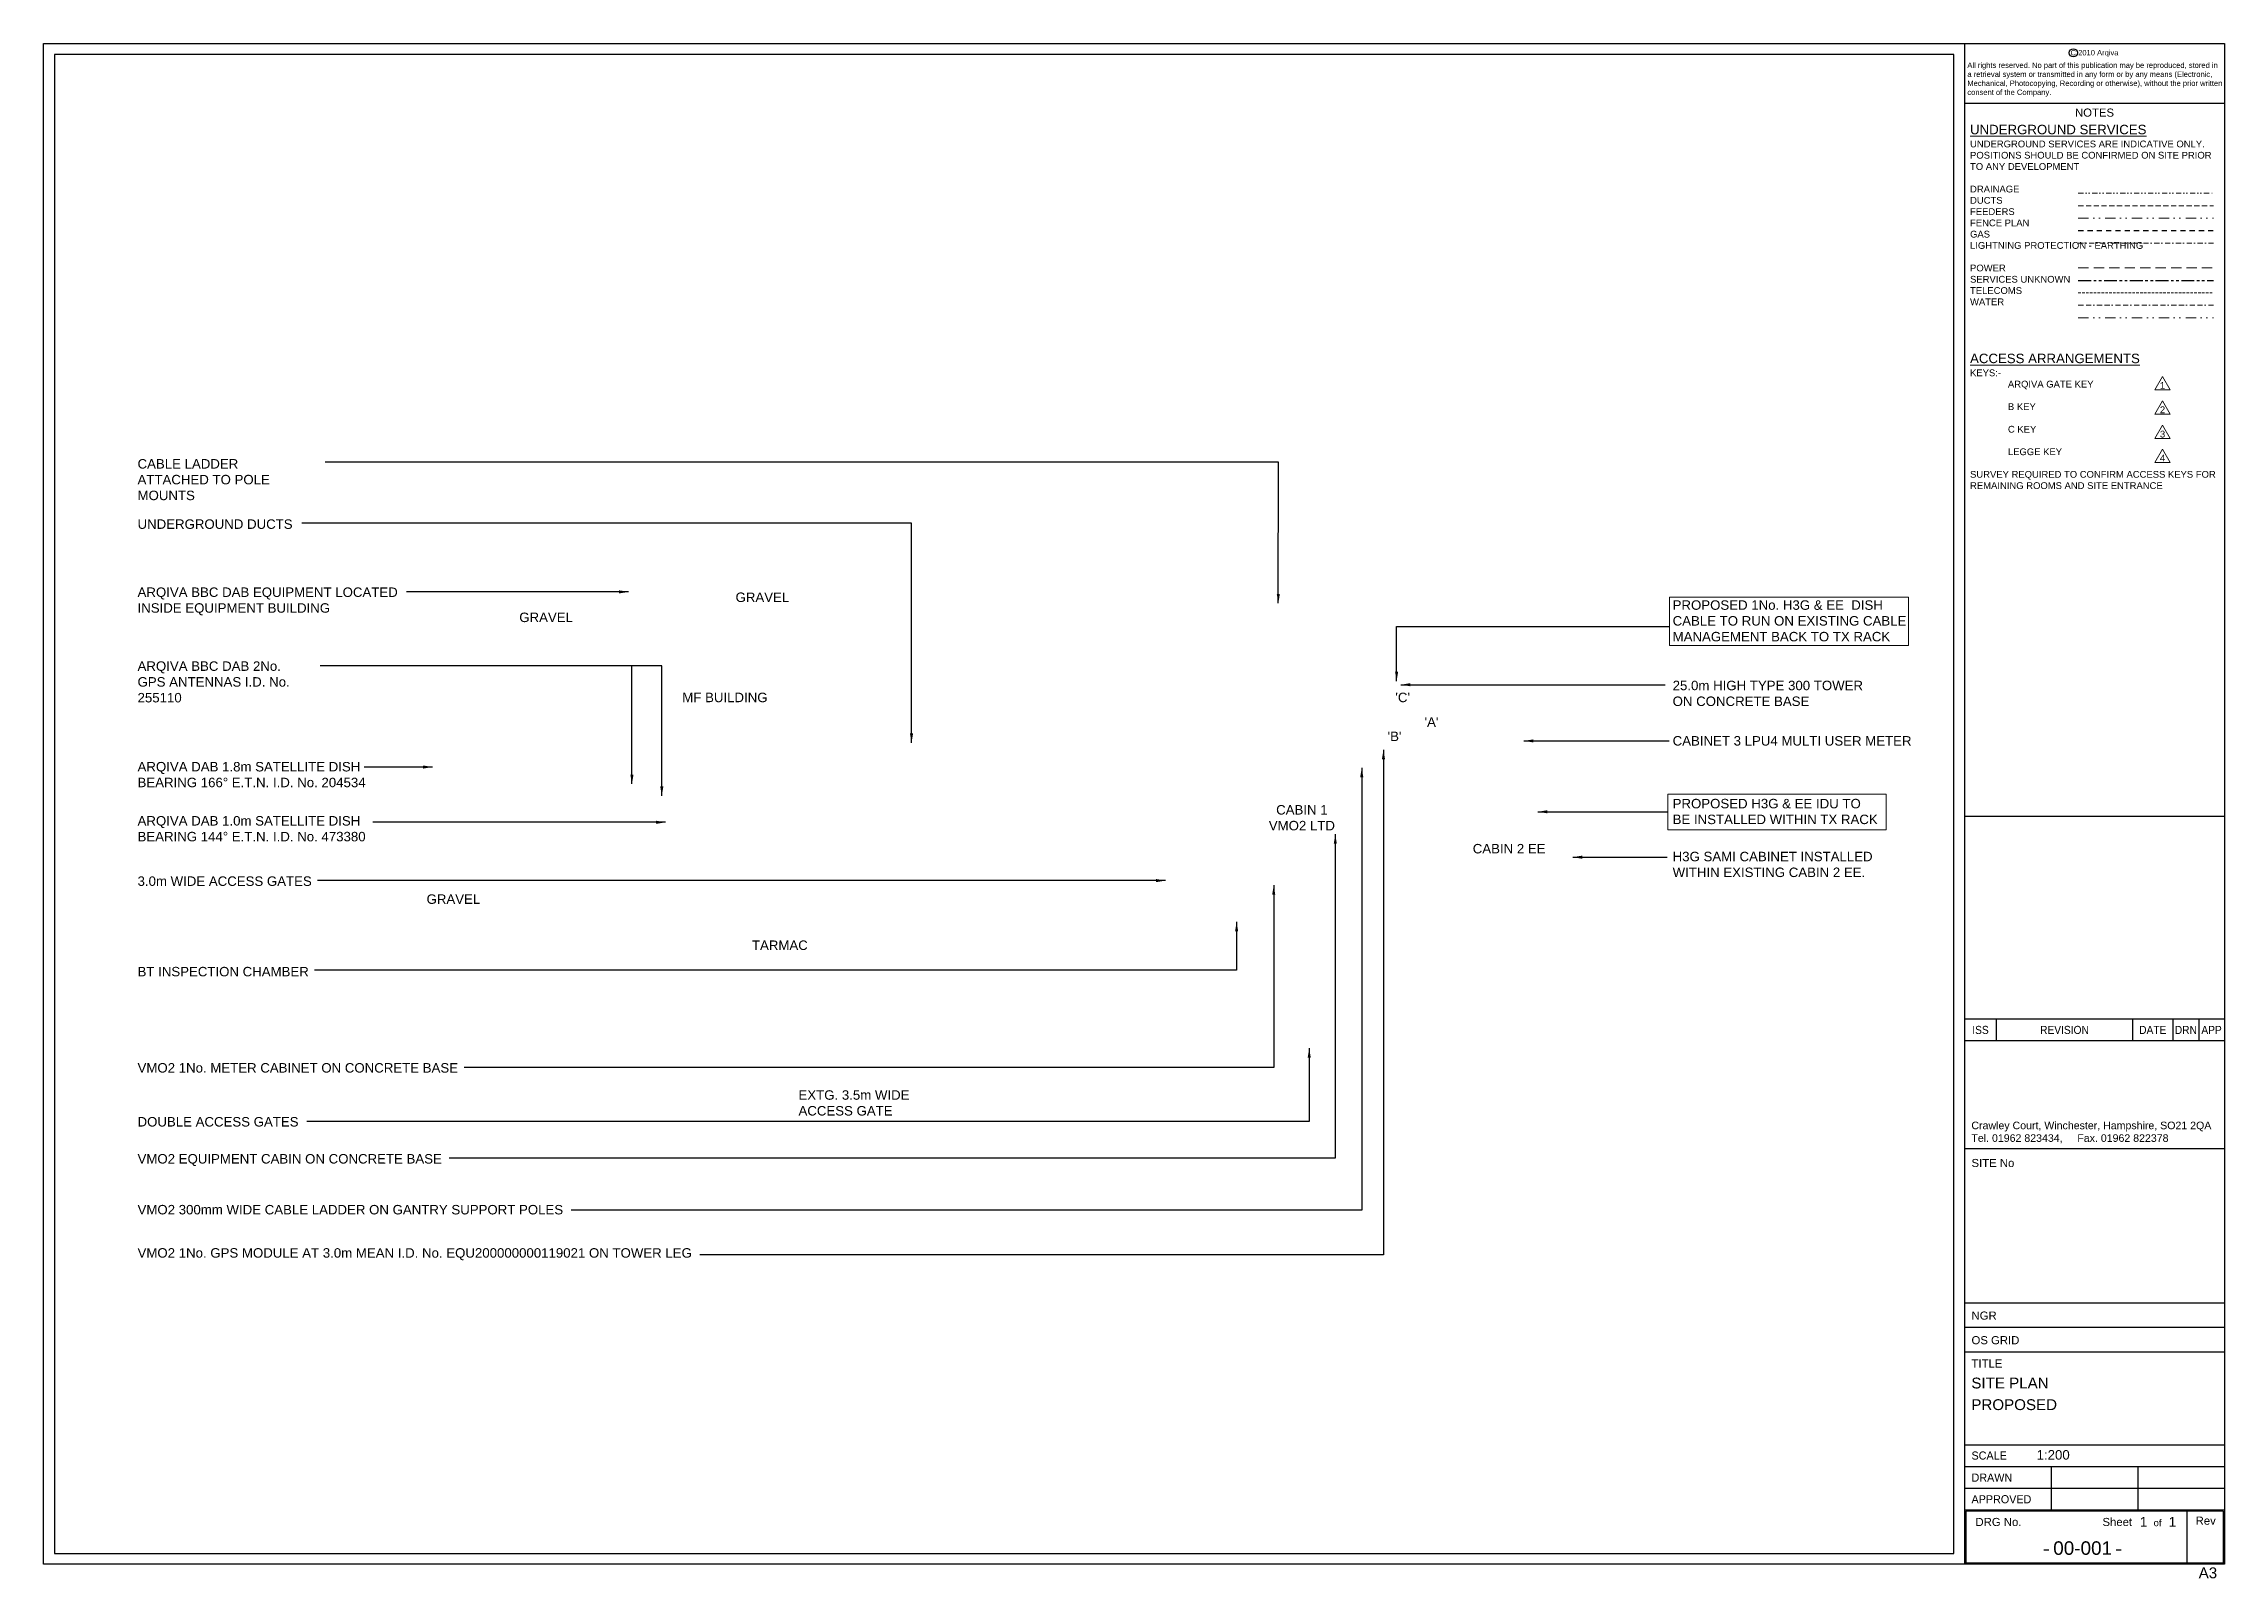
# Paper-space layout '00-001 SITE PLAN PROPOSED' of a CAD drawing. Header units: millimetres. Extents: x 0 to 403, y -3 to 281.
import ezdxf
from ezdxf.enums import TextEntityAlignment as Align

# ---------------------------------------------------------------- set-up
doc = ezdxf.new("R2010")
doc.units = ezdxf.units.MM
doc.header["$LTSCALE"] = 30
for name, pattern in [('BORDER2', [22.225, 6.35, -3.175, 6.35, -3.175, 0, -3.175]), ('DASHDOT2', [12.7, 6.35, -3.175, 0, -3.175]), ('DASHED', [19.05, 12.7, -6.35]), ('DIVIDE', [31.75, 12.7, -6.35, 0, -6.35, 0, -6.35]), ('DIVIDE2', [15.875, 6.35, -3.175, 0, -3.175, 0, -3.175]), ('FENCELINE1', [36.83, 6.35, -2.54, -2.54, 25.4]), ('HIDDEN', [9.525, 6.35, -3.175]), ('HIDDEN2', [4.7625, 3.175, -1.5875]), ('PHANTOM2', [31.75, 15.875, -3.175, 3.175, -3.175, 3.175, -3.175])]:
    doc.linetypes.add(name, pattern=pattern)
for name, color, linetype, lineweight in [('BORDER', 7, 'Continuous', 25), ('DRAINAGE', 7, 'DIVIDE2', 15), ('DUCTS', 7, 'HIDDEN', 9), ('FEEDERS', 7, 'DIVIDE', 9), ('FENCE PLAN', 7, 'FENCELINE1', 25), ('GAS', 7, 'DASHDOT2', 13), ('LIGHTNING PROTECTION - EARTHING', 7, 'DASHED', 13), ('POWER', 7, 'PHANTOM2', 30), ('SERVICES UNKNOWN', 7, 'HIDDEN2', 13), ('TELECOMS', 7, 'BORDER2', 20), ('TEXT AND DIMENSIONS', 7, 'Continuous', 13), ('WATER', 7, 'DIVIDE', 20)]:
    doc.layers.add(name, color=color, linetype=linetype, lineweight=lineweight)
doc.layers.add('VIEWPORTS', color=7, linetype='Continuous', plot=False)
doc.styles.add('textstyle3', font='arial.ttf')
doc.styles.add('textstyle4', font='arial.ttf', dxfattribs={"width": 0.9})
doc.styles.add('textstyle5', font='arial.ttf', dxfattribs={"width": 0.95})
doc.dimstyles.new('QCADDimStyle', dxfattribs={"dimtxt": 1.75, "dimasz": 1.75, "dimexe": 1.75, "dimexo": 1.75, "dimgap": 0.75, "dimtad": 1, "dimtoh": 1, "dimzin": 12, "dimdsep": 46, "dimtxsty": 'Standard', "dimcen": 0.09, "dimclrt": 256, "dimazin": 3, "dimtfac": 1, "dimtdec": 4, "dimtofl": 0, "dimtmove": 2, "dimatfit": 3, "dimfxl": 1, "dimtolj": 1, "dimtzin": 0, "dimarcsym": 0})

# ---------------------------------------------------------------- blocks, each defined once
blk = doc.blocks.new('A3MAS')
at = {"layer": 'BORDER'}
for p, q in [((0, 281), (403, 281)), ((0, 0), (0, 281)), ((355, 281), (355, 0)), ((403, 281), (403, 0)), ((355, 270), (403, 270)), ((355, 138.24), (403, 138.24)), ((403, 100.74), (355, 100.74)), ((403, 96.74), (355, 96.74)), ((360.85, 100.74), (360.85, 96.74)), ((386.04, 100.74), (386.04, 96.74)), ((393.5, 100.74), (393.5, 96.74)), ((398.25, 100.74), (398.25, 96.74)), ((403, 76.74), (355, 76.74)), ((403, 48.21), (355, 48.21)), ((403, 43.71), (355, 43.71)), ((403, 39.21), (355, 39.21)), ((403, 22), (355, 22)), ((403, 18), (355, 18)), ((371, 18), (371, 10)), ((387, 18), (387, 10)), ((403, 14), (355, 14)), ((403, 10), (355, 10)), ((355.2, 9.8), (355.2, 0.2)), ((402.8, 9.8), (355.2, 9.8)), ((396.05, 9.8), (396.05, 0.2)), ((402.8, 9.8), (402.8, 0.2)), ((403, 0), (0, 0)), ((402.8, 0.2), (355.2, 0.2))]:
    blk.add_line(p, q, dxfattribs=at)
at = {"layer": 'BORDER', "const_width": 0.25}
for points in [[(369.61, 2.64), (370.61, 2.64)], [(382.95, 2.64), (383.95, 2.64)]]:
    blk.add_lwpolyline(points, dxfattribs=at)
at = {"layer": 'BORDER'}
blk.add_circle((375.08, 279.3), 0.764, dxfattribs=at)
at = {"layer": 'BORDER', "style": 'textstyle3'}
blk.add_text('NOTES', height=1.5, dxfattribs=at).set_placement((379, 267.5), align=Align.CENTER)
at = {"layer": 'BORDER'}
for s, style, width, p in [('ISS', 'textstyle4', 0.9, (357.93, 98.73)), ('REVISION', 'textstyle4', 0.9, (373.45, 98.73)), ('DATE', 'textstyle4', 0.9, (389.77, 98.73)), ('DRN', 'textstyle4', 0.9, (395.88, 98.73)), ('APP', 'textstyle4', 0.9, (400.63, 98.73)), ('DRAWN', 'textstyle5', 0.95, (360.03, 16)), ('APPROVED', 'textstyle5', 0.95, (361.8, 12))]:
    blk.add_text(s, height=1.5, dxfattribs=dict(at, style=style, width=width)).set_placement(p, align=Align.MIDDLE_CENTER)
at = {"layer": 'BORDER', "style": 'textstyle3'}
for s, p in [('SITE No', (356.27, 73.39)), ('NGR', (356.27, 45.19)), ('OS GRID', (356.27, 40.64)), ('TITLE', (356.27, 36.33)), ('DRG No.', (357, 7.05))]:
    blk.add_text(s, height=1.5, dxfattribs=at).set_placement(p)
at = {"layer": 'BORDER', "style": 'textstyle5', "width": 0.95}
blk.add_text('SCALE', height=1.5, dxfattribs=at).set_placement((356.27, 19.33))
at = {"layer": 'BORDER', "style": 'textstyle3'}
for s, height, p in [('Sheet', 1.5, (383.21, 7.83)), ('of', 1.25, (390.65, 7.67)), ('Rev', 1.5, (399.55, 8.03))]:
    blk.add_text(s, height=height, dxfattribs=at).set_placement(p, align=Align.MIDDLE)
for s, insert, char_height, attachment_point in [('C 2010 Arqiva', (379, 279.82), 1, 2), ('A3', (399.96, -1.61), 2, 5)]:
    blk.add_mtext(s, dxfattribs=dict(at, insert=insert, char_height=char_height, attachment_point=attachment_point))
at = {"layer": 'BORDER', "attachment_point": 1, "style": 'textstyle3'}
for s, insert, char_height, width in [('All rights reserved. No part of this publication may be reproduced, stored in a retrieval system or transmitted in any form or by any means (Electronic, Mechanical, Photocopying, Recording or otherwise), without the prior written consent of the Company.', (355.5, 277.51), 1, 47), ('Crawley Court, Winchester, Hampshire, SO21 2QA\\PTel. 01962 823434,     Fax. 01962 822378', (356.25, 81.78), 1.4, 45.75)]:
    blk.add_mtext(s, dxfattribs=dict(at, insert=insert, char_height=char_height, width=width))
at = {"layer": 'BORDER', "style": 'textstyle3'}
for tag, p, height in [('TITLE1', (356.24, 32.48), 2), ('TITLE2', (356.24, 28.48), 2), ('TITLE3', (356.24, 24.48), 2), ('SCALE', (368.3, 19.33), 1.75)]:
    blk.add_attdef(tag, p, '', height=height, dxfattribs=at)
for tag, height, p in [('SHTNO', 1.8, (388.07, 7.83)), ('SHTOF', 1.8, (393.4, 7.83)), ('USERIDCATEGORY', 2.5, (376.81, 2.98))]:
    blk.add_attdef(tag, text='', height=height, dxfattribs=at).set_placement(p, align=Align.MIDDLE)

psp = doc.layouts.new('00-001 SITE PLAN PROPOSED')

# ---------------------------------------------------------------- linework, layer by layer
at = {"layer": 'DRAINAGE', "ltscale": 0.005}
psp.add_line((376, 253.34), (401, 253.34), dxfattribs=at)
at = {"layer": 'DUCTS', "ltscale": 0.005}
psp.add_line((376, 251.04), (401, 251.04), dxfattribs=at)
at = {"layer": 'FEEDERS', "linetype": 'DIVIDE', "ltscale": 0.005}
psp.add_line((376, 248.74), (401, 248.74), dxfattribs=at)
at = {"layer": 'FENCE PLAN', "ltscale": 0.005}
psp.add_line((376, 246.44), (401, 246.44), dxfattribs=at)
at = {"layer": 'GAS', "ltscale": 0.005}
psp.add_line((376, 244.14), (401, 244.14), dxfattribs=at)
at = {"layer": 'LIGHTNING PROTECTION - EARTHING', "ltscale": 0.005}
psp.add_line((376, 239.54), (401, 239.54), dxfattribs=at)
at = {"layer": 'POWER', "ltscale": 0.005}
psp.add_line((376, 237.24), (401, 237.24), dxfattribs=at)
at = {"layer": 'SERVICES UNKNOWN', "ltscale": 0.005}
psp.add_line((376, 234.94), (401, 234.94), dxfattribs=at)
at = {"layer": 'TELECOMS', "ltscale": 0.005}
psp.add_line((376, 232.64), (401, 232.64), dxfattribs=at)
at = {"layer": 'TEXT AND DIMENSIONS'}
for points in [[(390.14, 217.01), (391.57, 219.49), (392.99, 217.01)], [(390.14, 212.51), (391.57, 214.98), (392.99, 212.51)], [(390.14, 208.01), (391.57, 210.48), (392.99, 208.01)], [(390.14, 203.59), (391.57, 206.06), (392.99, 203.59)], [(300.43, 169.8), (300.43, 178.73), (344.6, 178.73), (344.6, 169.8)], [(300.16, 142.31), (300.16, 135.69), (340.48, 135.69), (340.48, 142.31)]]:
    psp.add_lwpolyline(points, close=True, dxfattribs=at)
at = {"layer": 'VIEWPORTS'}
psp.add_lwpolyline([(2, 279), (2, 2), (353, 2), (353, 19), (353, 19), (353, 279)], close=True, dxfattribs=at)
at = {"layer": 'WATER', "ltscale": 0.005}
psp.add_line((376, 230.34), (401, 230.34), dxfattribs=at)

# ---------------------------------------------------------------- block references
at = {"layer": 'BORDER'}
psp.add_blockref('A3MAS', (0, 0), dxfattribs=at).add_auto_attribs({'USERIDCATEGORY': '00-001', 'SCALE': '1:200', 'SHTNO': '1', 'SHTOF': '1', 'TITLE1': 'SITE PLAN', 'TITLE2': 'PROPOSED'})

# ---------------------------------------------------------------- texts
at = {"layer": 'TEXT AND DIMENSIONS', "char_height": 1.75, "attachment_point": 1, "style": 'textstyle3'}
for s, insert, width in [('{\\LUNDERGROUND SERVICES\\P\\H0.7143x;\\lUNDERGROUND SERVICES ARE INDICATIVE ONLY. POSITIONS SHOULD BE CONFIRMED ON SITE PRIOR TO ANY DEVELOPMENT\\P\\PDRAINAGE\\PDUCTS\\PFEEDERS\\PFENCE PLAN\\PGAS\\PLIGHTNING PROTECTION - EARTHING\\P\\PPOWER\\PSERVICES UNKNOWN\\PTELECOMS\\PWATER}', (356, 266), 46), ('{\\LACCESS ARRANGEMENTS\\P\\H0.7143x;\\lKEYS:-\\P^IARQIVA GATE KEY\\P\\P^IB KEY\\P\\P^IC KEY\\P\\P^ILEGGE KEY\\P\\PSURVEY REQUIRED TO CONFIRM ACCESS KEYS FOR REMAINING ROOMS AND SITE ENTRANCE}', (356, 223.7), 46), ('PROPOSED 1No. H3G & EE  DISH CABLE TO RUN ON EXISTING CABLE MANAGEMENT BACK TO TX RACK ', (301.04, 178.12), 43.0859), ('PROPOSED H3G & EE IDU TO BE INSTALLED WITHIN TX RACK', (301.04, 141.43), 38.5625), ('\\pxqc;CABIN 1 VMO2 LTD', (224.02, 140.28), 17.0066), ('H3G SAMI CABINET INSTALLED WITHIN EXISTING CABIN 2 EE.', (301.04, 131.65), 36.8391)]:
    psp.add_mtext(s, dxfattribs=dict(at, insert=insert, width=width))
at = {"layer": 'TEXT AND DIMENSIONS', "char_height": 1.25, "attachment_point": 5, "style": 'textstyle3'}
for s, insert in [('1', (391.57, 217.84)), ('2', (391.57, 213.33)), ('3', (391.57, 208.83)), ('4', (391.57, 204.41))]:
    psp.add_mtext(s, dxfattribs=dict(at, insert=insert))
at = {"layer": 'TEXT AND DIMENSIONS', "char_height": 1.75, "attachment_point": 1, "rotation": 359.9968, "style": 'textstyle3'}
for s, insert, width in [('CABLE LADDER ATTACHED TO POLE MOUNTS', (17.36, 204.22), 32.3555), ('UNDERGROUND DUCTS', (17.36, 193.08), 28.5475), ('ARQIVA BBC DAB EQUIPMENT LOCATED INSIDE EQUIPMENT BUILDING', (17.36, 180.5), 47.9766), ('GRAVEL', (127.87, 179.56), 9.0427), ('GRAVEL', (87.9, 175.85), 9.0427), ('ARQIVA BBC DAB 2No. GPS ANTENNAS I.D. No. 255110', (17.36, 166.84), 32.2254), ('25.0m HIGH TYPE 300 TOWER ON CONCRETE BASE', (301.04, 163.26), 35.1727), ('MF BUILDING', (118.03, 161.05), 15.6404), ('CABINET 3 LPU4 MULTI USER METER ', (301.04, 153.03), 44.1363), ('ARQIVA DAB 1.8m SATELLITE DISH\\PBEARING 166° E.T.N. I.D. No. 204534', (17.36, 148.25), 42.0485), ('ARQIVA DAB 1.0m SATELLITE DISH\\PBEARING 144° E.T.N. I.D. No. 473380', (17.36, 138.25), 42.0485), ('CABIN 2 EE', (264.1, 133.1), 43.9394), ('3.0m WIDE ACCESS GATES', (17.36, 127.1), 32.0857), ('GRAVEL', (70.77, 123.78), 9.0427), ('TARMAC', (130.9, 115.26), 9.0427), ('BT INSPECTION CHAMBER', (17.36, 110.38), 31.6357), ('VMO2 1No. METER CABINET ON CONCRETE BASE', (17.36, 92.6), 59.114), ('EXTG. 3.5m WIDE\\PACCESS GATE', (139.5, 87.58), 28.8043), ('DOUBLE ACCESS GATES', (17.36, 82.63), 29.6421), ('VMO2 EQUIPMENT CABIN ON CONCRETE BASE', (17.36, 75.79), 56.1237), ('VMO2 300mm WIDE CABLE LADDER ON GANTRY SUPPORT POLES', (17.36, 66.39), 78.5466), ('VMO2 1No. GPS MODULE AT 3.0m MEAN I.D. No. EQU200000000119021 ON TOWER LEG ', (17.36, 58.4), 102.3101)]:
    psp.add_mtext(s, dxfattribs=dict(at, insert=insert, width=width))
for s, insert in [("'C'", (249.8, 161.05)), ("'B'", (248.37, 153.86)), ("'A'", (255.19, 156.49))]:
    psp.add_mtext(s, dxfattribs=dict(at, insert=insert))

# ---------------------------------------------------------------- leaders
at = {"layer": 'TEXT AND DIMENSIONS'}
for points in [[(228.17, 177.57), (228.18, 203.66), (52.05, 203.66)], [(160.39, 151.78), (160.39, 192.36), (47.73, 192.36)], [(108.1, 179.68), (67.08, 179.68)], [(250.03, 163.2), (250.03, 173.31), (300.43, 173.31)], [(108.72, 144.18), (108.72, 165.99), (51.08, 165.99)], [(114.24, 141.97), (114.24, 165.99), (108.72, 165.99)], [(250.82, 162.52), (299.65, 162.52)], [(247.6, 150.51), (247.6, 57.18), (121.28, 57.18)], [(273.56, 152.14), (300.41, 152.14)], [(71.88, 147.31), (59.21, 147.31)], [(243.59, 147.19), (243.59, 65.43), (97.48, 65.43)], [(114.92, 137.1), (60.83, 137.1)], [(276.14, 139.04), (300.16, 139.04)], [(238.7, 134.88), (238.7, 75.03), (74.92, 75.03)], [(282.57, 130.65), (300.04, 130.65)], [(207.33, 126.33), (50.59, 126.33)], [(227.32, 125.46), (227.32, 91.77), (77.74, 91.77)], [(220.46, 118.7), (220.46, 109.8), (50.06, 109.8)], [(233.88, 95.34), (233.88, 81.8), (48.65, 81.8)]]:
    psp.add_leader(points, dimstyle='QCADDimStyle', dxfattribs=at)

# ---------------------------------------------------------------- viewports
at = {"layer": 'VIEWPORTS', "view_target_point": (212134.5, 50492)}
psp.add_viewport(center=(177.5, 140.5), size=(351, 277), view_center_point=(1474.79, 0), view_height=55400.001, status=4, dxfattribs=at)
at = {"layer": 'VIEWPORTS'}
psp.add_viewport(center=(379, 117.49), size=(48, 41.5), view_center_point=(24, 16.7), view_height=41.5, dxfattribs=at)
psp.add_viewport(center=(379, 38.37), size=(48, 76.739), view_center_point=(24, -50.12), view_height=76.739, status=3, dxfattribs=at)

doc.saveas('drawing.dxf')
